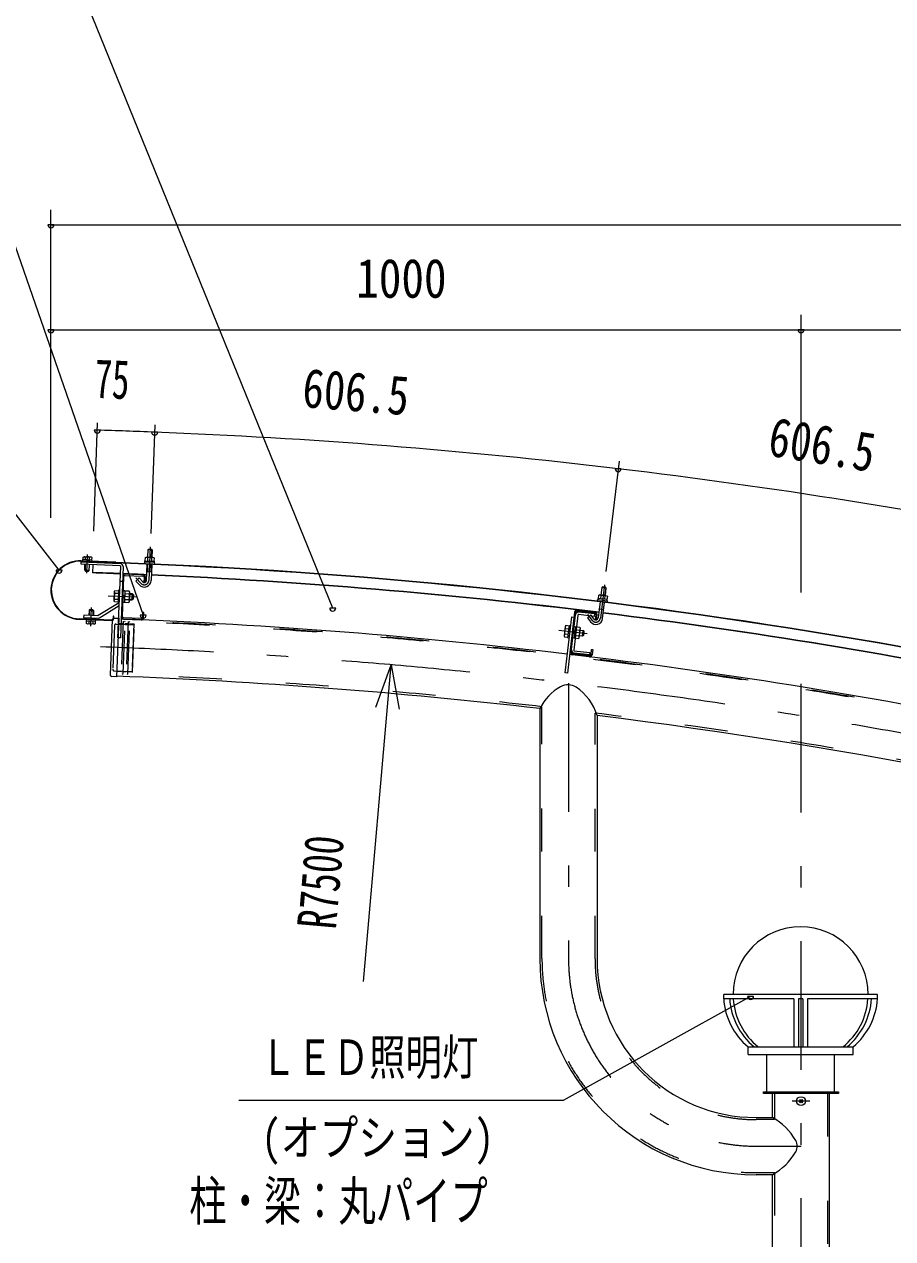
# Model space of a CAD drawing. Units: millimetres, scale not verified. Extents: x -32469 to 32469, y -14700 to 14700.
# Drawn here: x 15169 to 19221, y 5406 to 11071 of the extents above; entities that cross this region are included whole.
import ezdxf
from ezdxf.enums import TextEntityAlignment as Align

# ---------------------------------------------------------------- set-up
doc = ezdxf.new("R2010")
doc.units = ezdxf.units.MM
doc.header["$LTSCALE"] = 50
doc.linetypes.add('USER2', pattern=[10, 4, -6])
doc.linetypes.add('USER3', pattern=[24, 12, -5, 2, -5])
for name, color, linetype, lineweight in [('0-0_0', 7, 'Continuous', 18), ('0-6_2-0BOLD', 7, 'Continuous', 18), ('0-7_2-1HIDDEN', 3, 'USER2', 18), ('0-8_2-2CENTER', 3, 'USER3', 18), ('0-9_2-4THIN', 4, 'Continuous', 18), ('0-A_2-5DIM', 3, 'Continuous', 18)]:
    doc.layers.add(name, color=color, linetype=linetype, lineweight=lineweight)
doc.styles.add('ＭＳ ゴシック', font='')
doc.styles.get('ＭＳ ゴシック').set_extended_font_data('MS Gothic')

# ---------------------------------------------------------------- blocks, each defined once
blk = doc.blocks.new('ledl')
at = {"layer": '0-0_0'}
for p, q in [((14388.17, 13926.97), (14183.17, 13926.97)), ((14183.17, 13920.97), (14183.17, 13926.97)), ((14276.67, 13920.97), (14183.17, 13920.97)), ((14276.67, 13920.97), (14276.67, 13856.97)), ((14288.67, 13920.97), (14282.67, 13920.97)), ((14282.67, 13920.97), (14282.67, 13856.97)), ((14288.67, 13920.97), (14288.67, 13856.97)), ((14388.17, 13920.97), (14294.67, 13920.97)), ((14294.67, 13920.97), (14294.67, 13856.97)), ((14388.17, 13920.97), (14388.17, 13926.97)), ((14355.67, 13846.97), (14355.67, 13856.97)), ((14215.67, 13846.97), (14355.67, 13846.97)), ((14240.67, 13796.97), (14240.67, 13846.97)), ((14330.67, 13796.97), (14330.67, 13846.97)), ((14240.67, 13796.97), (14330.67, 13796.97))]:
    blk.add_line(p, q, dxfattribs=at)
blk.add_lwpolyline([(14215.67, 13846.97), (14215.67, 13856.97), (14355.67, 13856.97)], dxfattribs=at)
for start, end in [(0, 180), (183.82255, 231.05756), (308.94244, 356.17745)]:
    blk.add_arc((14285.67, 13926.97), 90, start, end, dxfattribs=at)
for centre, major_axis, start_param, end_param in [((14285.67, 13926.97), (102.47, 6.5), 3.1362923, 3.9034857), ((14293.67, 13926.97), (102.47, 6.5), 3.1362923, 3.9034857), ((14277.67, 13926.97), (-102.47, 6.5), 2.3796996, 3.146893), ((14285.67, 13926.97), (-102.47, 6.5), 2.3796996, 3.146893)]:
    blk.add_ellipse(centre, major_axis=major_axis, ratio=0.92312, start_param=start_param, end_param=end_param, dxfattribs=at)

msp = doc.modelspace()

# ---------------------------------------------------------------- linework, layer by layer
at = {"layer": '0-6_2-0BOLD'}
for p, q in [((15435.23, 8566.72), (15596.11, 8560.45)), ((15452.72, 8566.04), (15452.58, 8562.52)), ((15453.88, 8585.64), (15453.4, 8573.37)), ((15473.7, 8565.22), (15473.57, 8561.71)), ((15473.59, 8572.58), (15474.07, 8584.85)), ((15489.26, 8561.09), (15489.37, 8564.21)), ((15744.5, 8583.05), (15743.89, 8567.28)), ((15764.08, 8566.49), (15764.69, 8582.26)), ((15451.1, 8524.42), (15452.15, 8551.33)), ((15488.88, 8549.9), (15487.6, 8511.74)), ((15640.01, 8500.58), (15722.55, 8497.36)), ((15722.77, 8502.95), (15640.23, 8506.17)), ((15739.98, 8477.16), (15742.93, 8552.96)), ((15741.57, 8517.98), (15762.55, 8517.17)), ((15763.92, 8552.14), (15760.96, 8476.34)), ((15627.68, 8471.63), (15616.49, 8472.07)), ((15626.89, 8307.74), (15634.2, 8495.2)), ((15732.6, 8467.55), (15733.52, 8491.33)), ((17863.76, 8443.67), (17884.61, 8441.18)), ((15590.84, 8389.88), (15607.65, 8389.23)), ((15608.68, 8415.46), (15591.86, 8416.11)), ((15609.32, 8432.07), (15607.01, 8372.61)), ((15614.92, 8431.85), (15609.32, 8432.07)), ((15630.27, 8394.47), (15637.54, 8401.19)), ((15637.81, 8408.19), (15630.55, 8401.47)), ((15638.59, 8428.13), (15631.6, 8428.4)), ((15637.03, 8388.08), (15657.34, 8387.29)), ((15658.36, 8413.52), (15638.05, 8414.31)), ((15674.46, 8413.77), (15678.49, 8409.41)), ((17859.81, 8407.16), (17857.94, 8391.49)), ((17878.01, 8389.1), (17879.88, 8404.77)), ((15471.83, 8337.27), (15492.81, 8336.46)), ((15611.35, 8372.36), (15513.71, 8312.62)), ((15519.56, 8303.07), (15612.11, 8359.69)), ((15607, 8372.61), (15612.6, 8372.4)), ((17737.31, 8329.02), (17703.45, 8044.73)), ((17720.69, 8142.07), (17742.87, 8328.35)), ((17749.1, 8333.25), (17831.12, 8323.48)), ((17749.76, 8338.81), (17831.78, 8329.04)), ((17830.05, 8320.44), (17757.06, 8329.13)), ((17855.85, 8377.29), (17846.88, 8301.97)), ((17872.57, 8340.05), (17851.71, 8342.53)), ((17867.74, 8299.48), (17876.71, 8374.8)), ((15424.67, 8295.68), (15578.55, 8289.68)), ((15578.62, 8291.43), (15424.74, 8297.43)), ((15458.77, 8294.35), (15458.55, 8288.76)), ((15470.31, 8288.29), (15469.83, 8276.02)), ((15470.48, 8302.63), (15470.2, 8295.65)), ((15490.03, 8275.23), (15490.5, 8287.51)), ((15491.19, 8294.84), (15491.46, 8301.81)), ((15500.52, 8287.12), (15500.04, 8274.85)), ((15571.5, 8033.7), (15581.61, 8296.01)), ((15584.62, 8310.46), (15584.07, 8296.47)), ((15632.06, 8296.33), (15714.59, 8293.11)), ((15714.81, 8298.71), (15632.27, 8301.92)), ((17752.63, 8315.56), (17733.17, 8152.21)), ((17838.76, 8292.96), (17841.58, 8316.6)), ((17707.99, 8224.83), (17691.28, 8226.82)), ((17694.38, 8252.88), (17711.09, 8250.89)), ((17738.73, 8234.38), (17730.95, 8228.26)), ((17739.56, 8241.33), (17731.78, 8235.21)), ((17737.18, 8221.35), (17757.36, 8218.95)), ((17740.28, 8247.42), (17760.47, 8245.01)), ((17773.22, 8216.18), (17776.53, 8243.98)), ((17706.02, 8208.32), (17711.58, 8207.66)), ((17806.94, 8120.52), (17724.92, 8130.29)), ((17725.59, 8135.85), (17807.61, 8126.08)), ((17822.2, 8153.95), (17819.39, 8130.32)), ((17574.96, 7878.98), (17574.96, 6712.9)), ((17842.01, 7846.9), (17842.01, 6712.9)), ((18927.01, -882.1), (18927.01, 6082.9)), ((18789.6, 6049.12), (18786.16, 6052.68)), ((18786.16, 6043.12), (18789.6, 6046.69)), ((18788.71, 6055.23), (18792.27, 6051.79)), ((18792.27, 6044.01), (18788.71, 6040.57)), ((18794.7, 6051.79), (18798.27, 6055.23)), ((18798.27, 6040.57), (18794.7, 6044.01)), ((18800.81, 6052.68), (18797.37, 6049.12)), ((18797.37, 6046.69), (18800.81, 6043.12)), ((18659.96, 5704.38), (18583.49, 5704.38)), ((18659.96, -882.1), (18659.96, 5704.38))]:
    msp.add_line(p, q, dxfattribs=at)
for points in [[(15766.52, 8618.94), (15745.53, 8619.76), (15744.17, 8584.78)], [(15745.53, 8619.76), (15749.17, 8623.12), (15763.16, 8622.57), (15766.52, 8618.94), (15765.15, 8583.96)], [(15616.52, 8544.93), (15434.66, 8552.01), (15435.1, 8563.2), (15616.96, 8556.12)], [(15596.11, 8560.45), (15596.18, 8562.2), (15435.3, 8568.47)], [(15485.14, 8566.53), (15485.36, 8572.13), (15441.64, 8573.83), (15441.42, 8568.23)], [(15443.39, 8573.76), (15443.87, 8586.03), (15446.91, 8587.63), (15481.18, 8586.3), (15484.09, 8584.46), (15483.61, 8572.19)], [(15733.87, 8567.67), (15734.49, 8583.44), (15737.52, 8585.04), (15771.8, 8583.71), (15774.71, 8581.88), (15774.09, 8566.11)], [(15472.08, 8523.6), (15451.1, 8524.42), (15454.46, 8520.79), (15468.45, 8520.24)], [(15468.45, 8520.24), (15472.08, 8523.6), (15473.13, 8550.51)], [(15630.4, 8541.58), (15617.46, 8209.33), (15606.26, 8209.77), (15619.21, 8542.02)], [(15721.78, 8470.45), (15705.14, 8488.43), (15689.72, 8474.17), (15706.36, 8456.18)], [(15727.93, 8491.55), (15727, 8467.76), (15732.6, 8467.55)], [(17880.47, 8406.43), (17884.61, 8441.18), (17881.55, 8445.07), (17867.65, 8446.73), (17863.76, 8443.67), (17859.62, 8408.91)], [(15607.14, 8376.11), (15590.33, 8376.77), (15588.07, 8381.06), (15589.79, 8425.12), (15592.37, 8429.22), (15609.19, 8428.57)], [(15638.59, 8428.13), (15636.49, 8374.27), (15629.5, 8374.54)], [(15659.42, 8378.28), (15661.13, 8422.34), (15658.87, 8426.63), (15638.56, 8427.43)], [(15659.73, 8386.32), (15673.37, 8385.79), (15674.46, 8413.77), (15660.82, 8414.3)], [(15678.49, 8409.41), (15677.73, 8389.82), (15673.37, 8385.79)], [(17847.99, 8392.67), (17849.86, 8408.34), (17853.02, 8409.7), (17887.08, 8405.64), (17889.83, 8403.59), (17887.96, 8387.91)], [(15489.45, 8340.09), (15475.46, 8340.63), (15471.83, 8337.27), (15470.91, 8313.82)], [(15489.45, 8340.09), (15492.81, 8336.46), (15491.9, 8313)], [(15636.52, 8374.96), (15656.83, 8374.17), (15659.42, 8378.28)], [(15726.22, 8303.87), (15727.15, 8327.65), (15721.55, 8327.87), (15720.62, 8304.09)], [(15512.14, 8312.21), (15446.43, 8314.77), (15445.99, 8303.58), (15511.71, 8301.02)], [(15458.55, 8288.76), (15502.27, 8287.05), (15502.49, 8292.65)], [(15500.04, 8274.85), (15497, 8273.24), (15462.73, 8274.58), (15459.82, 8276.41), (15460.3, 8288.69)], [(15587.06, 8301.05), (15609.8, 8300.18), (15599.28, 8027.37), (15576.55, 8028.25)], [(15585.82, 8296.4), (15586.37, 8310.39), (15584.62, 8310.46)], [(17703.45, 8044.73), (17692.33, 8046.05), (17723.38, 8306.71), (17734.5, 8305.38)], [(17830.05, 8320.44), (17828.72, 8309.31), (17755.74, 8318.01)], [(17828.21, 8296.72), (17813.05, 8315.97), (17796.55, 8302.98), (17811.71, 8283.72)], [(17836.02, 8317.26), (17833.2, 8293.63), (17838.76, 8292.96)], [(17712.64, 8263.93), (17695.94, 8265.91), (17693.03, 8262.03), (17687.81, 8218.24), (17689.73, 8213.79), (17706.43, 8211.8)], [(17706.02, 8208.32), (17713.06, 8267.4), (17718.62, 8266.74)], [(17734.97, 8261.98), (17741.92, 8261.14), (17735.54, 8207.62), (17728.59, 8208.45)], [(17735.62, 8208.32), (17755.81, 8205.91), (17758.72, 8209.8), (17763.93, 8253.59), (17762.02, 8258.05), (17741.83, 8260.45)], [(17762.98, 8245.59), (17776.53, 8243.98), (17780.2, 8239.32), (17777.89, 8219.85), (17773.22, 8216.18), (17759.67, 8217.79)], [(17735.62, 8149.1), (17808.61, 8140.41), (17807.28, 8129.29), (17734.3, 8137.98)], [(17813.83, 8130.98), (17816.64, 8154.61), (17822.2, 8153.95)], [(18583.49, 5971.43), (18659.96, 5971.43), (18659.96, 6082.9)]]:
    msp.add_lwpolyline(points, dxfattribs=at)
for points in [[(15775.84, 8566.04), (15775.62, 8560.44), (15731.91, 8562.14), (15732.12, 8567.74)], [(17845.59, 8387.32), (17889.04, 8382.15), (17889.7, 8387.71), (17846.25, 8392.88)], [(18618.49, 6090.95), (18968.49, 6090.95), (18968.49, 6082.9), (18618.49, 6082.9)]]:
    msp.add_lwpolyline(points, close=True, dxfattribs=at)
msp.add_circle((18793.49, 6047.9), 20.65, dxfattribs=at)
for centre, radius, start, end in [((15429.99, 8432.07), 136.5, 87.76833, 267.76833), ((15429.99, 8432.07), 134.75, 87.76833, 267.76833), ((15448.62, 8579.39), 8.17, 49.92583, 87.76833), ((15462.85, 8556.41), 30.57, 68.47223, 107.06442), ((15478.83, 8578.22), 8.17, 87.76833, 125.61082), ((14593.49, -18066.75), 26644.27, 73.55577, 88.07326), ((14593.49, -18066.75), 26646.03, 73.55577, 88.07326), ((15616.41, 8542.12), 14, 357.76834, 87.76833), ((15732.64, 8558.61), 3.5, 87.76833, 267.76833), ((15739.24, 8576.8), 8.17, 49.92583, 87.76833), ((15753.47, 8553.82), 30.57, 68.47223, 107.06442), ((15769.45, 8575.62), 8.17, 87.76833, 125.61082), ((15774.61, 8556.98), 3.5, 267.76834, 87.76833), ((14593.49, -18066.75), 26593.53, 87.79245, 88.07326), ((14593.49, -18066.75), 26595.27, 87.79245, 88.07326), ((15616.41, 8542.12), 2.8, 357.76834, 87.76833), ((15639.8, 8494.98), 11.2, 87.76833, 177.76833), ((14593.49, -18066.75), 26593.53, 87.52702, 87.76833), ((14593.49, -18066.75), 26595.27, 87.52704, 87.76833), ((15639.8, 8494.98), 5.6, 87.76833, 177.76833), ((15722.33, 8491.76), 11.2, 357.76834, 87.76833), ((14593.49, -18066.75), 26593.53, 82.96655, 87.48178), ((14593.49, -18066.75), 26595.27, 82.96657, 87.4818), ((15729.49, 8477.57), 31.5, 222.76833, 357.76833), ((15729.49, 8477.57), 10.5, 222.76833, 357.76833), ((15722.33, 8491.76), 5.6, 357.76834, 87.76833), ((15598.24, 8383.02), 10.09, 137.20947, 177.76833), ((15625.63, 8401.66), 36.73, 156.83339, 198.70326), ((15599.78, 8422.37), 10.09, 177.76833, 218.32718), ((15623.57, 8401.74), 36.73, 336.8334, 18.70326), ((15649.42, 8381.03), 10.09, 357.76834, 38.32718), ((15650.95, 8420.38), 10.09, 317.20947, 357.76833), ((17846.05, 8383.74), 3.5, 83.20786, 263.20786), ((17854.07, 8401.35), 8.17, 45.36537, 83.20786), ((17866.43, 8377.31), 30.57, 63.91177, 102.50395), ((17884.09, 8397.77), 8.17, 83.20786, 121.05035), ((15609.89, 8374.74), 2.8, 301.45839, 357.76833), ((17748.43, 8327.69), 11.2, 83.20786, 173.20786), ((17755.41, 8315.23), 14, 83.20762, 173.20795), ((17748.43, 8327.69), 5.6, 83.20786, 173.20786), ((17830.46, 8317.92), 11.2, 353.20787, 83.20786), ((17887.75, 8378.77), 3.5, 263.20787, 83.20786), ((15465.08, 8282.66), 8.17, 267.76833, 305.61082), ((15481.06, 8304.47), 30.57, 248.47223, 287.06442), ((15495.29, 8281.48), 8.17, 229.92583, 267.76833), ((15512.25, 8315.01), 14, 267.76833, 301.45839), ((15512.25, 8315.01), 2.8, 267.76833, 301.45839), ((15578.83, 8296.68), 7, 267.76833, 357.76833), ((15578.83, 8296.68), 5.25, 267.76833, 357.76833), ((15586.86, 8295.8), 5.25, 87.79263, 177.79263), ((14593.49, -18066.75), 26383.53, 83.23218, 87.76833), ((15632.49, 8307.52), 11.2, 177.76833, 267.76833), ((15632.49, 8307.52), 5.6, 177.76833, 267.76833), ((15715.03, 8304.31), 11.2, 267.76833, 357.76833), ((15715.03, 8304.31), 5.6, 267.76833, 357.76833), ((17755.41, 8315.23), 2.8, 83.20762, 173.20795), ((17836.45, 8303.21), 31.5, 218.20786, 353.20786), ((17836.45, 8303.21), 10.5, 218.20786, 353.20786), ((17830.46, 8317.92), 5.6, 353.20787, 83.20786), ((14593.49, -18066.75), 26593.53, 78.4061, 82.92131), ((14593.49, -18066.75), 26595.27, 78.40611, 82.92133), ((17698.12, 8219.4), 10.09, 132.649, 173.20786), ((17726.9, 8235.79), 36.73, 152.27292, 194.14279), ((17702.77, 8258.49), 10.09, 173.20786, 213.76671), ((17748.97, 8213.34), 10.09, 353.20787, 33.76672), ((17724.85, 8236.04), 36.73, 332.27295, 14.14281), ((17753.63, 8252.44), 10.09, 312.64902, 353.20786), ((14593.49, -18066.75), 26383.53, 78.67172, 83.20786), ((17726.25, 8141.41), 11.2, 173.20786, 263.20786), ((17726.25, 8141.41), 5.6, 173.20786, 263.20786), ((17735.95, 8151.88), 14, 173.20795, 263.20762), ((17735.95, 8151.88), 2.8, 173.20795, 263.20762), ((17808.27, 8131.64), 11.2, 263.20786, 353.20786), ((17808.27, 8131.64), 5.6, 263.20786, 353.20786), ((15576.75, 8033.5), 5.25, 177.79263, 267.79263), ((14593.49, -18066.75), 26116.47, 83.44478, 87.79263), ((17705.46, 7919.9), 70, 56.47532, 119.28321), ((17786.12, 7776.08), 234.9, 119.28321, 154.01731), ((17610.45, 7776.48), 242.04, 16.91507, 56.47532), ((14593.49, -18066.75), 26116.47, 74.91363, 82.85469), ((18583.49, 6712.9), 1008.52, 180, 270), ((18583.49, 6712.9), 741.48, 180, 270), ((18793.49, 6047.9), 8.75, 123.11206, 146.88794), ((18793.49, 6047.9), 8.75, 213.11206, 236.88794), ((18788.34, 6047.9), 1.75, 315.99959, 44.00041), ((18793.49, 6053.05), 1.75, 225.99959, 314.00041), ((18793.49, 6042.76), 1.75, 45.99959, 134.00041), ((18798.63, 6047.9), 1.75, 135.99959, 224.00041), ((18793.49, 6047.9), 8.75, 33.11206, 56.88794), ((18793.49, 6047.9), 8.75, 303.11206, 326.88794), ((18525.51, 5725.82), 280, 29.51659, 61.30328), ((18723.49, 5837.9), 52.5, 330.48343, 29.51659), ((18525.51, 5949.98), 280, 298.69673, 330.48343)]:
    msp.add_arc(centre, radius, start, end, dxfattribs=at)
at = {"layer": '0-7_2-1HIDDEN'}
for p, q in [((15597.56, 8273.5), (15683.25, 8270.2)), ((15630.88, 8274.84), (15608.85, 8275.69)), ((15631.34, 8286.55), (15621.8, 8039.28)), ((15639.26, 8283.1), (15636.24, 8286.35)), ((15652.92, 8273.99), (15638.93, 8274.53)), ((15653.37, 8285.67), (15643.84, 8038.41)), ((15661.29, 8282.25), (15658.31, 8285.47)), ((15679.85, 8272.96), (15660.96, 8273.68)), ((15590.29, 8266.77), (15582.41, 8062.18)), ((15589.13, 8054.91), (15674.82, 8051.61)), ((15622.26, 8051.01), (15600.22, 8051.85)), ((15644.29, 8050.16), (15630.3, 8050.7)), ((15671.22, 8049.12), (15652.34, 8049.85)), ((17584.76, 6712.9), (17584.76, 7887.72)), ((17832.21, 6711.76), (17832.21, 7858.01)), ((18917.21, 6082.9), (18917.21, -882.1)), ((18583.49, 5714.18), (18669.76, 5714.18)), ((18669.76, 5714.18), (18669.76, -882.1))]:
    msp.add_line(p, q, dxfattribs=at)
for points in [[(15626.69, 8039.09), (15629.97, 8042.13), (15639.26, 8283.1)], [(15648.69, 8038.21), (15652.01, 8041.28), (15661.29, 8282.25)], [(18669.76, 6082.9), (18669.76, 5961.62), (18583.49, 5961.62)]]:
    msp.add_lwpolyline(points, dxfattribs=at)
msp.add_lwpolyline([(15679.93, 8275.05), (15671.14, 8047.02), (15674.77, 8050.38), (15683.29, 8271.42)], close=True, dxfattribs=at)
for centre, radius, start, end in [((14593.49, -18066.75), 26376.53, 73.77559, 88.07326), ((15597.29, 8266.5), 7, 87.79263, 177.79263), ((14593.49, -18066.75), 26373.72, 73.8364, 87.79263), ((15589.4, 8061.91), 7, 177.79263, 267.79263), ((14593.49, -18066.75), 26126.28, 83.42561, 87.79263), ((14593.49, -18066.75), 26126.28, 73.8364, 82.87905), ((18583.49, 6712.9), 998.73, 180, 270), ((18583.49, 6712.9), 751.27, 180.08724, 270)]:
    msp.add_arc(centre, radius, start, end, dxfattribs=at)
at = {"layer": '0-8_2-2CENTER'}
for p, q in [((15756.57, 8633.34), (15750.47, 8476.76)), ((15461.05, 8510.02), (15464.45, 8597.46)), ((15714.07, 8463.31), (15690.3, 8489.01)), ((17875.84, 8456.33), (17857.31, 8300.72)), ((15695.6, 8398.94), (15561.3, 8404.17)), ((15479.46, 8263.42), (15482.86, 8350.85)), ((17819.96, 8290.22), (17798.31, 8317.72)), ((17796.42, 8227.51), (17662.97, 8243.41)), ((18793.49, -1005.48), (18793.49, 8168.6)), ((17708.49, 7997.77), (17708.49, 6712.9)), ((18834.79, 6047.9), (18752.19, 6047.9)), ((18583.49, 5837.9), (18793.49, 5837.9))]:
    msp.add_line(p, q, dxfattribs=at)
for centre, radius, start, end in [((15729.49, 8477.57), 21, 222.76833, 357.76833), ((17836.45, 8303.21), 21, 218.20786, 353.20786), ((14593.49, -18066.75), 26250, 73.71976, 87.96529), ((18583.49, 6712.9), 875, 180, 270)]:
    msp.add_arc(centre, radius, start, end, dxfattribs=at)
at = {"layer": '0-9_2-4THIN'}
for p, q in [((15746.06, 8584.71), (15747.5, 8621.58)), ((15763.26, 8584.04), (15764.7, 8620.91)), ((15454.47, 8562.45), (15454.61, 8565.97)), ((15471.67, 8561.77), (15471.81, 8565.3)), ((15454.04, 8551.26), (15452.92, 8522.45)), ((15471.24, 8550.58), (15470.12, 8521.79)), ((15760.66, 8517.24), (15762.02, 8552.21)), ((15760.66, 8517.24), (15762.42, 8513.89)), ((17861.5, 8408.69), (17865.87, 8445.32)), ((17882.95, 8443.29), (17878.59, 8406.65)), ((15675.83, 8388.06), (15659.82, 8388.69)), ((15660.73, 8411.93), (15676.73, 8411.31)), ((15472.81, 8313.75), (15473.79, 8339.1)), ((15490, 8313.08), (15490.99, 8338.42)), ((17851.33, 8339.27), (17853.6, 8342.3)), ((17853.6, 8342.3), (17857.74, 8377.06)), ((15472.1, 8295.58), (15472.37, 8302.55)), ((15489.57, 8301.88), (15489.29, 8294.91)), ((17759.95, 8220.14), (17775.85, 8218.25)), ((17778.6, 8241.35), (17762.7, 8243.24))]:
    msp.add_line(p, q, dxfattribs=at)
for points in [[(15744.82, 8552.88), (15743.46, 8517.91), (15741.44, 8514.71)], [(17874.82, 8375.02), (17870.68, 8340.27), (17872.18, 8336.79)]]:
    msp.add_lwpolyline(points, dxfattribs=at)
at = {"layer": '0-A_2-5DIM'}
for p, q in [((15293.47, 8769.6), (15293.47, 10205.9)), ((15307.47, 10135.9), (15279.47, 10135.9)), ((15293.47, 10135.9), (22293.48, 10135.9)), ((18793.48, 8420.9), (18793.48, 9715.9)), ((15307.47, 9645.9), (15279.47, 9645.9)), ((15293.47, 9645.9), (18793.48, 9645.9)), ((18807.48, 9645.9), (18779.48, 9645.9)), ((18793.48, 9645.9), (21593.49, 9645.9)), ((15494.14, 8706.05), (15511.17, 9212.58)), ((15524.02, 9178.2), (15496.02, 9178.2)), ((15778.79, 9203.47), (15759.01, 8695.83)), ((15791.43, 9168.49), (15763.43, 9168.49)), ((17944.47, 9032.58), (17883.24, 8518.43)), ((17954.34, 8997.82), (17926.34, 8997.82)), ((15345.48, 8525.47), (15317.48, 8525.47)), ((16622.47, 8347.75), (16594.47, 8347.75)), ((15738.17, 8314.67), (15710.17, 8314.67)), ((16809.5, 7886.03), (16881.32, 8083.36)), ((18572.11, 6536.5), (18544.11, 6536.5))]:
    msp.add_line(p, q, dxfattribs=at)
for points in [[(16608.47, 8347.75), (15198.2, 11818.25), (12608.2, 11818.25)], [(11416.28, 10838.25), (14846.28, 10838.25), (15724.17, 8314.67)], [(15331.48, 8525.47), (14453.49, 9652.9), (10813.49, 9652.9)], [(16752.03, 6605.55), (16881.32, 8083.36), (16917.79, 7876.55)], [(18558.11, 6536.5), (17683.57, 6050.11), (16170.57, 6050.11)]]:
    msp.add_lwpolyline(points, dxfattribs=at)
for centre, radius, start, end in [((15293.47, 10135.9), 14, 180, 0), ((15293.47, 9645.9), 14, 180, 0), ((18793.48, 9645.9), 14, 180, 0), ((15510.02, 9178.2), 14, 180, 0), ((13819.42, -41075.15), 50281.77, 87.7683, 88.07321), ((15777.43, 9168.49), 14, 180, 0), ((14715.61, -18078.11), 27267.28, 83.20811, 87.76828), ((17940.34, 8997.82), 14, 180, 0), ((14714.91, -18084.19), 27273.4, 78.64737, 83.20816), ((15331.48, 8525.47), 14, 180, 0), ((16608.47, 8347.75), 14, 180, 0), ((15724.17, 8314.67), 14, 180, 0), ((18558.11, 6536.5), 14, 180, 0)]:
    msp.add_arc(centre, radius, start, end, dxfattribs=at)

# ---------------------------------------------------------------- block references
at = {"layer": '0-0_0', "xscale": 3.5, "yscale": 3.5}
msp.add_blockref('ledl', (-31208.37, -42198.45), dxfattribs=at)

# ---------------------------------------------------------------- texts
at = {"layer": '0-0_0', "style": 'ＭＳ ゴシック', "width": 0.8}
msp.add_text('(オプション)', height=165.8, dxfattribs=at).set_placement((16275.61, 5744.91), align=Align.BOTTOM_LEFT)
at = {"layer": '0-A_2-5DIM', "color": 7, "style": 'ＭＳ ゴシック'}
for s, height, width, p in [('1000', 182.3, 0.85, (16717.97, 9740.77)), ('ＬＥＤ照明灯', 165.8, 0.75, (16269.83, 6120.11)), ('柱・梁：丸パイプ', 182.3, 0.7, (15939.19, 5436.34))]:
    msp.add_text(s, height=height, dxfattribs=dict(at, width=width)).set_placement(p, align=Align.BOTTOM_LEFT)
for s, rotation, width, p in [('75', 357.921, 0.65, (15493.27, 9273.92)), ('606.5', 355.488, 0.8, (16458.06, 9231.61)), ('606.5', 350.928, 0.8, (18624.22, 9006.56)), ('R7500', 85, 0.7, (16677.39, 6840.94))]:
    msp.add_text(s, height=182.3, rotation=rotation, dxfattribs=dict(at, width=width)).set_placement(p, align=Align.BOTTOM_LEFT)

doc.saveas('drawing.dxf')
